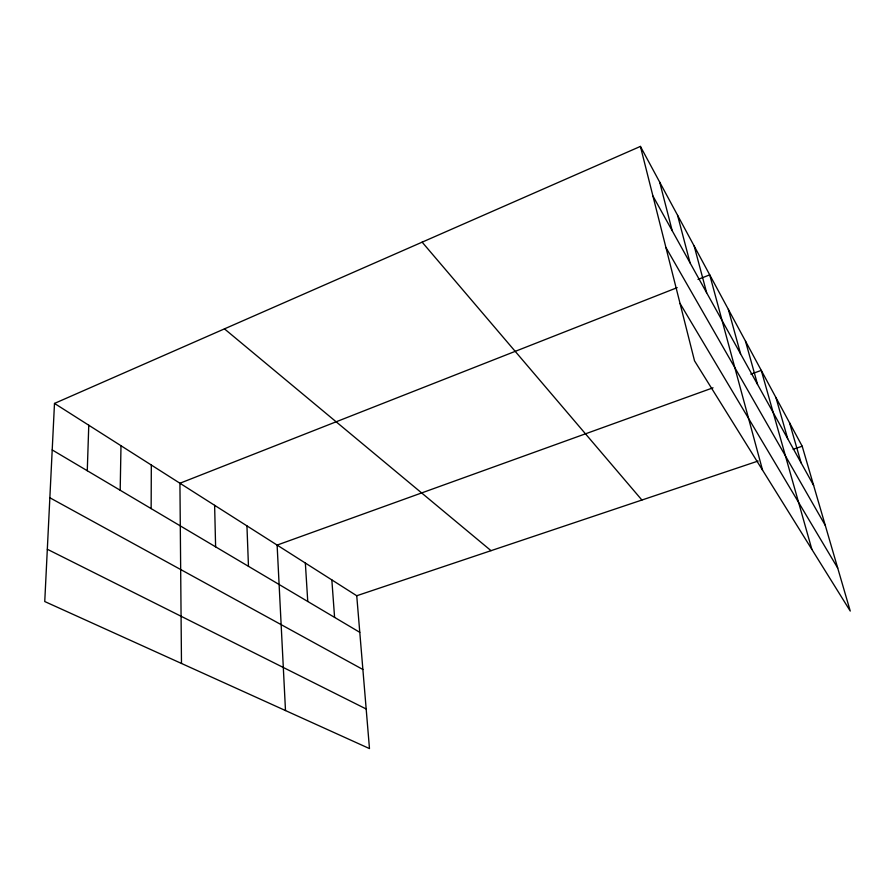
<?xml version="1.0" encoding="UTF-8"?>
<svg xmlns="http://www.w3.org/2000/svg" width="895" height="895" viewBox="0 0 895 895"><rect width="100%" height="100%" fill="white"/><g stroke="black" fill="none" stroke-linecap="round" stroke-linejoin="round"><path stroke-width="1.34" d="M151.143 508.606L151.322 465.042M120.187 490.247L120.993 445.732M87.274 470.736L88.773 425.237M54.494 403.421L44.75 601.541L369.478 748.589L356.736 595.746L54.494 403.421L640.417 146.411L802.2 446.225L850.25 611.061L694.52 360.83L640.417 146.411M677.191 287.642L179.929 483.244L181.484 663.452M698.01 279.453L709.724 274.843L762.551 470.143M713.024 387.803L277.114 545.089L285.494 710.552M750.849 374.155L761.276 370.396L811.866 549.396M356.736 595.746L758.132 461.026M793.138 449.268L802.2 446.225M47.323 549.261L366.178 708.985M49.852 497.765L362.878 669.482M52.212 449.939L359.779 632.329M224.455 328.868L491.031 550.671M422.138 242.153L641.905 500.036M680.043 303.45L837.72 568.068M665.925 247.501L825.268 525.365M652.936 196.027L813.622 485.392M789.535 422.753L801.126 462.905M775.931 397.537L787.701 438.718M745.468 341.084L757.562 384.447M728.329 309.334L740.579 353.861M694.196 246.069L706.636 292.732M677.549 215.236L690.056 262.873M659.671 182.11L672.201 230.72M331.844 579.915L334.585 617.382M305.352 563.056L307.757 601.474M246.942 525.88L248.463 566.322M214.621 505.317L215.617 546.834"/></g></svg>
